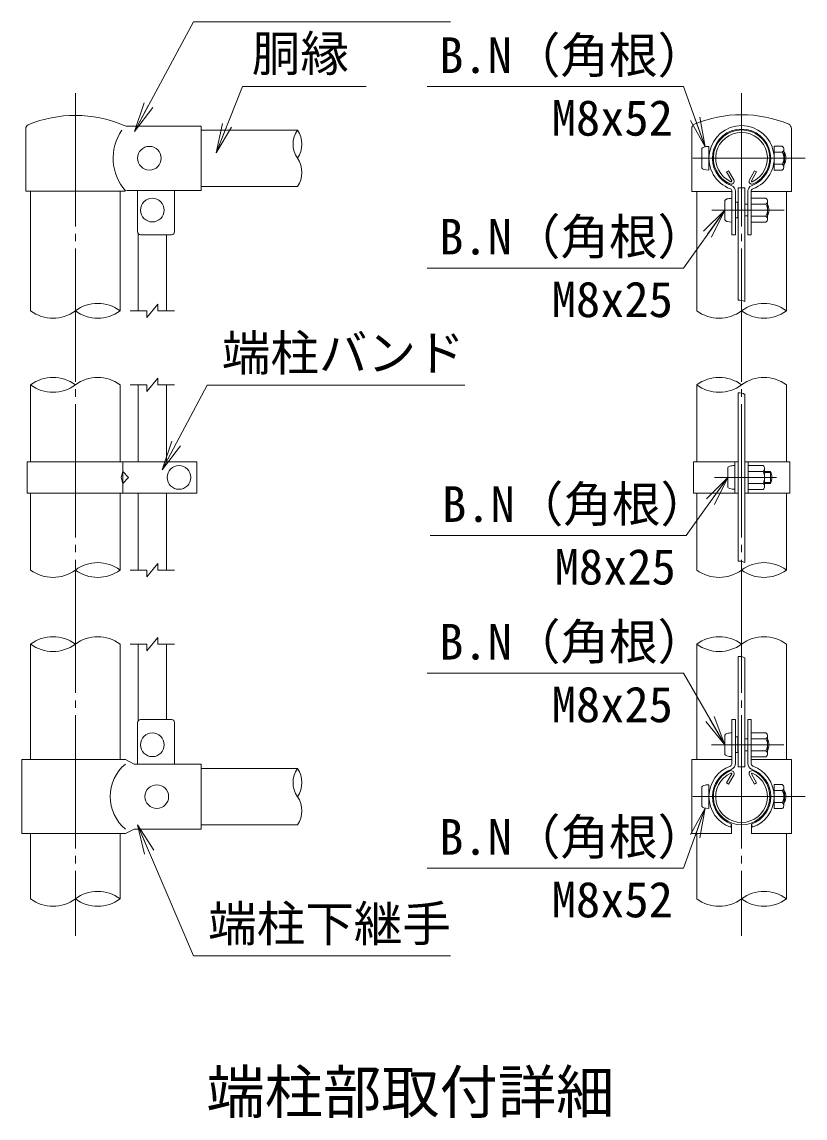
# Model space of a CAD drawing. Units: millimetres, scale not verified. Extents: x -8400 to 8400, y -5940 to 5940.
# Drawn here: x 1935 to 4051, y 281 to 3241 of the extents above; entities that cross this region are included whole.
import ezdxf
from ezdxf.enums import TextEntityAlignment as Align

# ---------------------------------------------------------------- set-up
doc = ezdxf.new("R2010")
doc.units = ezdxf.units.MM
doc.header["$LTSCALE"] = 20
doc.linetypes.add('LONG_CHAIN', pattern=[21, 18, -1, 1, -1])
for name, color, linetype, lineweight in [('0-1_D-TTL-TXT', 7, 'Continuous', 9), ('0-3_D-STR1', 1, 'Continuous', 9), ('0-6_D-BMK', 2, 'LONG_CHAIN', 9), ('0-7_D-STR-DIM', 7, 'Continuous', 9), ('0-8_0', 7, 'Continuous', 9), ('0-9_D-STR3', 3, 'Continuous', 9), ('0-C_D-STR-TXT', 7, 'Continuous', 9)]:
    doc.layers.add(name, color=color, linetype=linetype, lineweight=lineweight)
doc.styles.add('ＭＳ ゴシック', font='')
doc.styles.get('ＭＳ ゴシック').set_extended_font_data('MS Gothic')

# ---------------------------------------------------------------- blocks, each defined once
blk = doc.blocks.new('_Open')
at = {"layer": '0-8_0'}
blk.add_line((-20, 3.333), (0, 0), dxfattribs=at)
blk.add_lwpolyline([(-20, -3.333), (0, 0), (-20, 0)], dxfattribs=at)

msp = doc.modelspace()

# ---------------------------------------------------------------- linework, layer by layer
at = {"layer": '0-3_D-STR1'}
for p, q in [((2419.44, 2948.88), (2679.51, 2948.88)), ((3838.71, 2835.87), (3844.27, 2839.07)), ((3852.75, 2811.55), (3838.71, 2835.87)), ((3858.3, 2814.76), (3844.27, 2839.07)), ((3900.58, 2814.76), (3914.61, 2839.07)), ((3906.13, 2811.55), (3920.17, 2835.87)), ((3920.17, 2835.87), (3914.61, 2839.07)), ((1958.44, 2784.08), (1958.44, 2460.88)), ((2200.44, 2784.08), (2200.44, 2460.88)), ((2419.44, 2796.48), (2679.51, 2796.48)), ((3758.44, 2782.88), (3758.44, 2460.88)), ((4000.44, 2782.88), (4000.44, 2460.88)), ((1958.44, 2260.88), (1958.44, 2052.85)), ((2200.44, 2260.88), (2200.44, 2052.85)), ((3758.44, 2260.88), (3758.44, 2052.85)), ((4000.44, 2260.88), (4000.44, 2052.85)), ((1958.44, 1968.86), (1958.44, 1760.88)), ((2200.44, 1968.86), (2200.44, 1760.88)), ((3758.44, 1968.86), (3758.44, 1760.88)), ((4000.44, 1968.86), (4000.44, 1760.88)), ((1958.44, 1560.88), (1958.44, 1249.08)), ((2200.44, 1560.88), (2200.44, 1249.08)), ((3758.44, 1560.88), (3758.44, 1249.08)), ((4000.44, 1560.88), (4000.44, 1249.08)), ((2419.44, 1225.08), (2679.51, 1225.08)), ((3852.75, 1210.4), (3838.71, 1186.09)), ((3838.71, 1186.09), (3844.27, 1182.88)), ((3858.3, 1207.19), (3844.27, 1182.88)), ((3900.58, 1207.19), (3914.61, 1182.88)), ((3906.13, 1210.4), (3920.17, 1186.09)), ((3920.17, 1186.09), (3914.61, 1182.88)), ((2419.44, 1072.68), (2679.51, 1072.68)), ((1958.44, 1049.08), (1958.44, 873.08)), ((2200.44, 1049.08), (2200.44, 873.08)), ((3758.44, 1049.08), (3758.44, 873.08)), ((4000.44, 1049.08), (4000.44, 873.08))]:
    msp.add_line(p, q, dxfattribs=at)
for centre, radius, start, end in [((3879.44, 2872.88), 76.2, 294.32478, 245.67522), ((3879.44, 2872.88), 69.78, 294.32478, 245.67522), ((3851.36, 2810.75), 8.02, 245.67522, 30), ((3907.52, 2810.75), 8.02, 150, 294.32478), ((3851.36, 2810.75), 1.6, 245.67522, 30), ((3907.52, 2810.75), 1.6, 150, 294.32478), ((3879.44, 1149.08), 76.2, 114.32478, 65.67522), ((3851.36, 1211.2), 8.02, 330, 114.32478), ((3907.52, 1211.2), 8.02, 65.67522, 210), ((3879.44, 1149.08), 69.78, 114.32478, 65.67522), ((3851.36, 1211.2), 1.6, 330, 114.32478), ((3907.52, 1211.2), 1.6, 65.67522, 210)]:
    msp.add_arc(centre, radius, start, end, dxfattribs=at)
at = {"layer": '0-6_D-BMK'}
for p, q in [((2079.44, 3048.88), (2079.44, 772.88)), ((3879.44, 3048.88), (3879.44, 772.88)), ((3747.33, 2872.88), (4051.07, 2872.88)), ((3799.33, 2732.88), (3994.84, 2732.88)), ((3806.13, 2010.85), (3973.64, 2010.85)), ((3864.04, 2010.85), (3941.24, 2010.85)), ((3798.48, 1289.08), (3994, 1289.08)), ((3747.33, 1149.08), (4051.07, 1149.08))]:
    msp.add_line(p, q, dxfattribs=at)
at = {"layer": '0-7_D-STR-DIM'}
for p, q in [((2227.44, 2460.88), (2272.44, 2460.88)), ((2272.44, 2442.88), (2302.44, 2478.88)), ((2272.44, 2442.88), (2272.44, 2460.88)), ((2302.44, 2460.88), (2302.44, 2478.88)), ((2302.44, 2460.88), (2347.44, 2460.88)), ((2227.44, 2260.88), (2272.44, 2260.88)), ((2272.44, 2242.88), (2302.44, 2278.88)), ((2272.44, 2242.88), (2272.44, 2260.88)), ((2302.44, 2260.88), (2302.44, 2278.88)), ((2302.44, 2260.88), (2347.44, 2260.88)), ((2272.44, 1742.88), (2302.44, 1778.88)), ((2302.44, 1760.88), (2302.44, 1778.88)), ((2227.44, 1760.88), (2272.44, 1760.88)), ((2272.44, 1742.88), (2272.44, 1760.88)), ((2302.44, 1760.88), (2347.44, 1760.88)), ((2272.44, 1542.88), (2302.44, 1578.88)), ((2302.44, 1560.88), (2302.44, 1578.88)), ((2227.44, 1560.88), (2272.44, 1560.88)), ((2272.44, 1542.88), (2272.44, 1560.88)), ((2302.44, 1560.88), (2347.44, 1560.88))]:
    msp.add_line(p, q, dxfattribs=at)
for centre, radius, start, end in [((2733.99, 2910.78), 66.48, 145.03504, 214.96496), ((2625.02, 2910.78), 66.48, 325.03504, 34.96496), ((2625.02, 2834.58), 66.48, 325.03422, 34.96578), ((3873.52, 2458.96), 30.72, 60.95271, 95.76063), ((2018.94, 2542.38), 101.51, 233.41445, 306.58555), ((2139.94, 2379.37), 101.51, 53.41445, 126.58555), ((2139.94, 2542.38), 101.51, 233.41445, 306.58555), ((3818.94, 2542.38), 101.51, 233.41445, 306.58555), ((3939.94, 2379.37), 101.51, 53.41445, 126.58555), ((3939.94, 2542.38), 101.51, 233.41445, 306.58555), ((2018.94, 2179.37), 101.51, 53.41445, 126.58555), ((2139.94, 2179.37), 101.51, 53.41445, 126.58555), ((3818.94, 2179.37), 101.51, 53.41445, 126.58555), ((3939.94, 2179.37), 101.51, 53.41445, 126.58555), ((2018.94, 2342.38), 101.51, 233.41445, 306.58555), ((3818.94, 2342.38), 101.51, 233.41445, 306.58555), ((3873.52, 2208.42), 30.72, 60.95271, 95.76063), ((2139.94, 1679.37), 101.51, 53.41445, 126.58555), ((3873.52, 1754.56), 30.72, 60.95271, 95.76063), ((3939.94, 1679.37), 101.51, 53.41445, 126.58555), ((2018.94, 1842.38), 101.51, 233.41445, 306.58555), ((2139.94, 1842.38), 101.51, 233.41445, 306.58555), ((3818.94, 1842.38), 101.51, 233.41445, 306.58555), ((3939.94, 1842.38), 101.51, 233.41445, 306.58555), ((2018.94, 1479.37), 101.51, 53.41445, 126.58555), ((2139.94, 1479.37), 101.51, 53.41445, 126.58555), ((3818.94, 1479.37), 101.51, 53.41445, 126.58555), ((3939.94, 1479.37), 101.51, 53.41445, 126.58555), ((2018.94, 1642.38), 101.51, 233.41445, 306.58555), ((3818.94, 1642.38), 101.51, 233.41445, 306.58555), ((3873.52, 1497.1), 30.72, 60.95271, 95.76063), ((2733.99, 1186.98), 66.48, 145.03504, 214.96496), ((2625.02, 1186.98), 66.48, 325.03504, 34.96496), ((2625.02, 1110.78), 66.48, 325.03422, 34.96578), ((2139.94, 791.57), 101.51, 53.41445, 126.58555), ((3939.94, 791.57), 101.51, 53.41445, 126.58555), ((2018.94, 954.58), 101.51, 233.41445, 306.58555), ((2139.94, 954.58), 101.51, 233.41445, 306.58555), ((3818.94, 954.58), 101.51, 233.41445, 306.58555), ((3939.94, 954.58), 101.51, 233.41445, 306.58555)]:
    msp.add_arc(centre, radius, start, end, dxfattribs=at)
at = {"layer": '0-9_D-STR3'}
for p, q in [((1945.44, 2784.08), (1945.44, 2952.39)), ((2219.35, 2959.68), (2419.44, 2959.68)), ((2419.44, 2786.08), (2419.44, 2959.68)), ((4014.04, 2952.9), (4014.04, 2782.88)), ((3791.44, 2904.88), (3791.44, 2840.88)), ((3989.44, 2905.28), (3967.44, 2905.28)), ((3967.44, 2905.28), (3967.44, 2840.48)), ((3772.24, 2898.88), (3772.24, 2846.88)), ((3792.91, 2888.88), (3791.44, 2888.88)), ((3967.44, 2888.88), (3965.97, 2888.88)), ((3989.44, 2889.08), (3967.44, 2889.08)), ((3993.44, 2897.81), (3993.44, 2848.43)), ((3993.44, 2888.88), (3995.44, 2888.88)), ((3993.44, 2888.88), (3995.44, 2888.88)), ((3993.44, 2886.17), (3996.73, 2886.17)), ((3995.44, 2888.88), (3995.44, 2856.88)), ((3792.91, 2856.88), (3791.44, 2856.88)), ((3967.44, 2856.88), (3965.97, 2856.88)), ((3989.44, 2856.68), (3967.44, 2856.68)), ((3993.44, 2859.59), (3996.73, 2859.59)), ((3993.44, 2856.88), (3995.44, 2856.88)), ((3993.44, 2856.88), (3995.44, 2856.88)), ((3989.44, 2840.48), (3967.44, 2840.48)), ((1945.44, 2784.08), (2213.44, 2784.08)), ((2213.44, 2784.08), (2219.44, 2786.08)), ((2219.44, 2786.08), (2419.44, 2786.08)), ((2247.44, 2674.08), (2247.44, 2786.08)), ((2347.44, 2674.08), (2347.44, 2786.08)), ((3853.44, 2666.08), (3853.44, 2783.16)), ((3862.64, 2666.08), (3862.64, 2783.16)), ((3870.44, 2792.88), (3870.44, 2489.33)), ((3870.44, 2792.88), (3888.44, 2792.88)), ((3888.44, 2792.88), (3888.44, 2485.62)), ((3896.24, 2666.08), (3896.24, 2783.16)), ((3905.44, 2666.08), (3905.44, 2783.16)), ((3905.44, 2782.88), (4014.04, 2782.88)), ((3834.24, 2706.63), (3834.24, 2758.63)), ((3869.44, 2754.15), (3862.64, 2754.15)), ((3869.44, 2754.15), (3869.44, 2711.6)), ((3945.44, 2765.28), (3905.44, 2765.28)), ((3949.44, 2757.81), (3949.44, 2708.43)), ((3869.44, 2748.88), (3870.44, 2748.88)), ((3888.44, 2748.88), (3896.24, 2748.88)), ((3945.44, 2749.08), (3905.44, 2749.08)), ((3949.44, 2748.88), (3949.44, 2716.88)), ((3949.44, 2746.17), (3950.73, 2746.17)), ((3869.44, 2711.6), (3862.64, 2711.6)), ((3869.44, 2716.88), (3870.44, 2716.88)), ((3888.44, 2716.88), (3896.24, 2716.88)), ((3945.44, 2716.68), (3905.44, 2716.68)), ((3945.44, 2700.48), (3905.44, 2700.48)), ((3949.44, 2719.59), (3950.73, 2719.59)), ((2249.44, 2668.79), (2249.44, 2460.88)), ((2255.44, 2666.08), (2339.44, 2666.08)), ((2325.44, 2666.08), (2325.44, 2460.88)), ((3853.44, 2666.08), (3862.64, 2666.08)), ((3896.24, 2666.08), (3905.44, 2666.08)), ((2249.44, 2260.88), (2249.44, 2052.85)), ((2325.44, 2260.88), (2325.44, 2052.85)), ((3870.44, 2238.99), (3870.44, 1785.13)), ((3888.44, 2235.28), (3888.44, 1781.42)), ((2407.42, 2052.85), (1949.24, 2052.85)), ((1949.24, 1968.86), (1949.24, 2052.85)), ((2207.35, 2052.85), (2207.35, 1968.85)), ((2407.44, 1968.86), (2407.44, 2052.85)), ((3749.24, 2052.85), (3749.24, 1968.86)), ((3870.44, 2052.85), (3749.24, 2052.85)), ((3861.24, 2052.85), (3861.24, 1968.86)), ((3870.44, 2052.85), (3870.44, 1968.86)), ((3888.44, 2052.85), (3888.44, 1968.86)), ((3897.64, 2052.85), (3897.64, 1968.86)), ((3937.64, 2043.25), (3897.64, 2043.25)), ((3842.04, 2036.85), (3842.04, 1984.85)), ((3937.64, 2027.05), (3897.64, 2027.05)), ((3941.64, 2035.79), (3941.64, 1986.41)), ((3941.64, 2026.85), (3957.24, 2026.85)), ((3941.64, 2024.15), (3958.53, 2024.15)), ((3957.24, 2026.85), (3957.24, 1994.85)), ((3937.64, 1994.65), (3897.64, 1994.65)), ((3941.64, 1997.56), (3958.53, 1997.56)), ((3941.64, 1994.85), (3957.24, 1994.85)), ((2407.42, 1968.86), (1949.24, 1968.86)), ((2249.44, 1968.86), (2249.44, 1760.88)), ((2325.44, 1968.86), (2325.44, 1760.88)), ((3749.24, 1968.86), (3870.44, 1968.86)), ((3937.64, 1978.45), (3897.64, 1978.45)), ((2249.44, 1560.88), (2249.44, 1354.37)), ((2325.44, 1560.88), (2325.44, 1357.08)), ((3870.44, 1527.67), (3870.44, 1229.08)), ((3888.44, 1523.96), (3888.44, 1229.08)), ((2247.44, 1349.08), (2247.44, 1237.08)), ((2255.44, 1357.08), (2339.44, 1357.08)), ((2347.44, 1349.08), (2347.44, 1237.08)), ((3853.44, 1357.08), (3853.44, 1238.8)), ((3853.44, 1357.08), (3862.64, 1357.08)), ((3862.64, 1357.08), (3862.64, 1238.8)), ((3896.24, 1357.08), (3896.24, 1238.8)), ((3896.24, 1357.08), (3905.44, 1357.08)), ((3905.44, 1357.08), (3905.44, 1238.8)), ((3834.24, 1315.08), (3834.24, 1263.08)), ((3869.44, 1310.35), (3862.64, 1310.35)), ((3869.44, 1310.35), (3869.44, 1267.8)), ((3869.44, 1305.08), (3870.44, 1305.08)), ((3888.44, 1305.08), (3896.24, 1305.08)), ((3945.44, 1321.48), (3905.44, 1321.48)), ((3945.44, 1305.28), (3905.44, 1305.28)), ((3905.44, 1305.08), (3906.24, 1305.08)), ((3949.44, 1314.01), (3949.44, 1264.63)), ((3949.44, 1305.08), (3949.44, 1273.08)), ((3949.44, 1302.37), (3950.73, 1302.37)), ((3869.44, 1273.08), (3870.44, 1273.08)), ((3888.44, 1273.08), (3896.24, 1273.08)), ((3905.44, 1273.08), (3906.24, 1273.08)), ((3945.44, 1272.88), (3905.44, 1272.88)), ((3949.44, 1275.79), (3950.73, 1275.79)), ((1935.04, 1249.08), (2214.64, 1249.08)), ((1935.04, 1249.08), (1935.04, 1049.08)), ((2238.64, 1237.08), (2214.64, 1249.08)), ((3744.84, 1249.08), (3853.44, 1249.08)), ((3744.84, 1249.08), (3744.84, 1049.08)), ((3869.44, 1267.8), (3862.64, 1267.8)), ((3945.44, 1256.68), (3905.44, 1256.68)), ((3905.44, 1249.08), (4014.04, 1249.08)), ((4014.04, 1249.08), (4014.04, 1049.08)), ((2238.64, 1237.08), (2419.44, 1237.08)), ((2419.44, 1061.08), (2419.44, 1237.08)), ((3870.44, 1229.08), (3888.44, 1229.08)), ((3772.24, 1175.08), (3772.24, 1123.08)), ((3791.44, 1181.08), (3791.44, 1117.08)), ((3792.91, 1165.08), (3791.44, 1165.08)), ((3967.44, 1165.08), (3965.97, 1165.08)), ((3989.44, 1181.48), (3967.44, 1181.48)), ((3967.44, 1181.48), (3967.44, 1116.68)), ((3989.44, 1165.28), (3967.44, 1165.28)), ((3993.44, 1174.01), (3993.44, 1124.63)), ((3993.44, 1165.08), (3995.44, 1165.08)), ((3993.44, 1165.08), (3995.44, 1165.08)), ((3993.44, 1162.37), (3996.73, 1162.37)), ((3995.44, 1165.08), (3995.44, 1133.08)), ((3792.91, 1133.08), (3791.44, 1133.08)), ((3967.44, 1133.08), (3965.97, 1133.08)), ((3989.44, 1132.88), (3967.44, 1132.88)), ((3993.44, 1135.79), (3996.73, 1135.79)), ((3993.44, 1133.08), (3995.44, 1133.08)), ((3993.44, 1133.08), (3995.44, 1133.08)), ((3989.44, 1116.68), (3967.44, 1116.68)), ((3852.64, 1074.98), (3849.51, 1066.32)), ((3852.64, 1074.98), (3852.64, 1049.08)), ((3906.24, 1074.98), (3906.24, 1049.08)), ((3906.24, 1074.98), (3909.37, 1066.32)), ((1935.04, 1049.08), (2214.64, 1049.08)), ((2238.64, 1061.08), (2214.64, 1049.08)), ((2238.64, 1061.08), (2419.44, 1061.08)), ((3744.84, 1049.08), (3852.64, 1049.08)), ((3906.24, 1049.08), (4014.04, 1049.08))]:
    msp.add_line(p, q, dxfattribs=at)
for points in [[(3744.84, 2952.9), (3744.84, 2782.88), (3853.44, 2782.88)], [(3888.44, 1968.86), (4009.64, 1968.86), (4009.64, 2052.85), (3888.44, 2052.85)]]:
    msp.add_lwpolyline(points, dxfattribs=at)
msp.add_lwpolyline([(2202.84, 2010.85), (2207.35, 2026.85), (2223.35, 2010.85), (2207.35, 1994.85)], close=True, dxfattribs=at)
for centre in [(2279.44, 2872.88), (2287.44, 2732.88), (2359.44, 2010.85), (2287.44, 1289.08), (2299.44, 1149.08)]:
    msp.add_circle(centre, 32, dxfattribs=at)
for centre, radius, start, end in [((3879.44, 2661.33), 329, 67.22973, 112.77027), ((1957.44, 2952.39), 12, 116.57497, 180), ((2079.27, 2656.75), 331.73, 67.08235, 112.54718), ((2219.35, 2983.68), 24, 242.98608, 270), ((3758.04, 2952.9), 13.2, 116.72671, 180), ((3879.44, 2872.88), 88, 290.1633, 249.8367), ((4000.84, 2952.9), 13.2, 0, 63.27329), ((2315.85, 2872.88), 134.25, 145.68676, 221.15827), ((3879.44, 2872.88), 78.8, 289.83718, 250.16282), ((3983.29, 2897.18), 10.17, 307.21089, 52.78911), ((3958.64, 2872.88), 34.8, 332.26063, 27.73937), ((3965.44, 2872.88), 34, 331.92751, 28.07249), ((3983.24, 2848.58), 10.2, 307.42505, 52.57495), ((3845.44, 2783.16), 8, 0, 62.72039), ((3845.44, 2783.16), 17.2, 0, 65.03562), ((3913.44, 2783.16), 17.2, 114.96438, 180), ((3913.44, 2783.16), 8, 117.27961, 180), ((3939.29, 2757.18), 10.17, 307.21089, 52.78911), ((3914.64, 2732.88), 34.8, 332.26063, 27.73937), ((3919.44, 2732.88), 34, 331.92751, 28.07249), ((3939.24, 2708.58), 10.2, 307.42505, 52.57495), ((2255.44, 2674.08), 8, 180, 270), ((2339.44, 2674.08), 8, 270, 0), ((3931.49, 2035.15), 10.17, 307.21089, 52.78911), ((3906.84, 2010.85), 34.8, 332.26063, 27.73937), ((3927.24, 2010.85), 34, 331.92751, 28.07249), ((3931.44, 1986.55), 10.2, 307.42505, 52.57495), ((2255.44, 1349.08), 8, 90, 180), ((2339.44, 1349.08), 8, 0, 90), ((3939.29, 1313.38), 10.17, 307.21089, 52.78911), ((3914.64, 1289.08), 34.8, 332.26063, 27.73937), ((3919.44, 1289.08), 34, 331.92751, 28.07249), ((3939.24, 1264.78), 10.2, 307.42505, 52.57495), ((2288.98, 1149.08), 115.2, 130.19176, 229.80824), ((3879.44, 1149.08), 88, 110.1633, 250.11694), ((3879.44, 1149.08), 78.8, 109.83718, 250.11694), ((3845.44, 1238.8), 8, 297.27961, 0), ((3845.44, 1238.8), 17.2, 294.96438, 0), ((3913.44, 1238.8), 17.2, 180, 245.03562), ((3913.44, 1238.8), 8, 180, 242.72039), ((3879.44, 1149.08), 78.8, 289.88306, 70.16282), ((3879.44, 1149.08), 88, 289.88306, 69.8367), ((3983.29, 1173.38), 10.17, 307.21089, 52.78911), ((3958.64, 1149.08), 34.8, 332.26063, 27.73937), ((3965.44, 1149.08), 34, 331.92751, 28.07249), ((3983.24, 1124.78), 10.2, 307.42505, 52.57495)]:
    msp.add_arc(centre, radius, start, end, dxfattribs=at)
for centre, start_param, end_param in [((3791.44, 2898.88), 1.5707963, 3.1415927), ((3791.44, 2846.88), 3.1415927, 4.712389), ((3853.44, 2758.63), 1.5707963, 3.1415927), ((3853.44, 2706.63), 3.1415927, 4.712389), ((3861.24, 2036.85), 1.5707963, 3.1415927), ((3861.24, 1984.85), 3.1415927, 4.712389), ((3853.44, 1315.08), 1.5707963, 3.1415927), ((3853.44, 1263.08), 3.1415927, 4.712389), ((3791.44, 1175.08), 1.5707963, 3.1415927), ((3791.44, 1123.08), 3.1415927, 4.712389)]:
    msp.add_ellipse(centre, major_axis=(19.2, 0), ratio=0.3125, start_param=start_param, end_param=end_param, dxfattribs=at)
at = {"layer": '0-C_D-STR-TXT'}
for points in [[(3092.8, 3240.9), (2398.28, 3240.9), (2240.36, 2947.13)], [(2864.72, 3066.25), (2530.68, 3066.25), (2460.53, 2889.41)], [(3030.03, 3066.25), (3722.16, 3066.25), (3780.24, 2905.78)], [(3030.03, 2576.21), (3722.16, 2576.21), (3833.08, 2731.25)], [(3131.54, 2259.93), (2435.22, 2259.93), (2315.18, 2033.49)], [(3037.83, 1854.18), (3729.96, 1854.18), (3840.88, 2009.23)], [(3030.03, 1482.45), (3722.16, 1482.45), (3833.24, 1290.81)], [(3030.03, 955.46), (3722.16, 955.46), (3780.24, 1115.93)], [(3092.8, 718.86), (2398.28, 718.86), (2248.22, 1070.84)]]:
    msp.add_lwpolyline(points, dxfattribs=at)

# ---------------------------------------------------------------- block references
at = {"layer": '0-C_D-STR-TXT', "xscale": 4, "yscale": 4}
for p, rotation in [((2239.41, 2945.37), 241.73951), ((2459.79, 2887.55), 248.36243), ((3780.92, 2903.9), 289.89477), ((3834.24, 2732.88), 54.42149), ((2314.24, 2031.72), 242.07069), ((3842.04, 2010.85), 54.42149), ((3834.24, 1289.08), 300.09685), ((3780.92, 1117.81), 70.10523), ((2247.44, 1072.68), 113.08931)]:
    msp.add_blockref('_Open', p, dxfattribs=dict(at, rotation=rotation))

# ---------------------------------------------------------------- texts
at = {"layer": '0-1_D-TTL-TXT', "style": 'ＭＳ ゴシック'}
msp.add_text('端柱部取付詳細', height=115.4, dxfattribs=at).set_placement((2433.65, 259.35), align=Align.BOTTOM_LEFT)
at = {"layer": '0-C_D-STR-TXT', "style": 'ＭＳ ゴシック'}
for s, p in [('胴縁', (2556.22, 3078.83)), ('B.N（角根）', (3062.5, 3074.11)), ('M8x52', (3366.68, 2904.96)), ('B.N（角根）', (3062.5, 2584.07)), ('M8x25', (3366.68, 2414.91)), ('端柱バンド', (2475.08, 2270.3)), ('B.N（角根）', (3070.3, 1862.05)), ('M8x25', (3374.48, 1692.89)), ('B.N（角根）', (3062.5, 1490.31)), ('M8x25', (3366.68, 1321.16)), ('B.N（角根）', (3062.5, 963.33)), ('M8x52', (3366.68, 794.17)), ('端柱下継手', (2438.13, 729.23))]:
    msp.add_text(s, height=96.19, dxfattribs=at).set_placement(p, align=Align.BOTTOM_LEFT)

doc.saveas('drawing.dxf')
